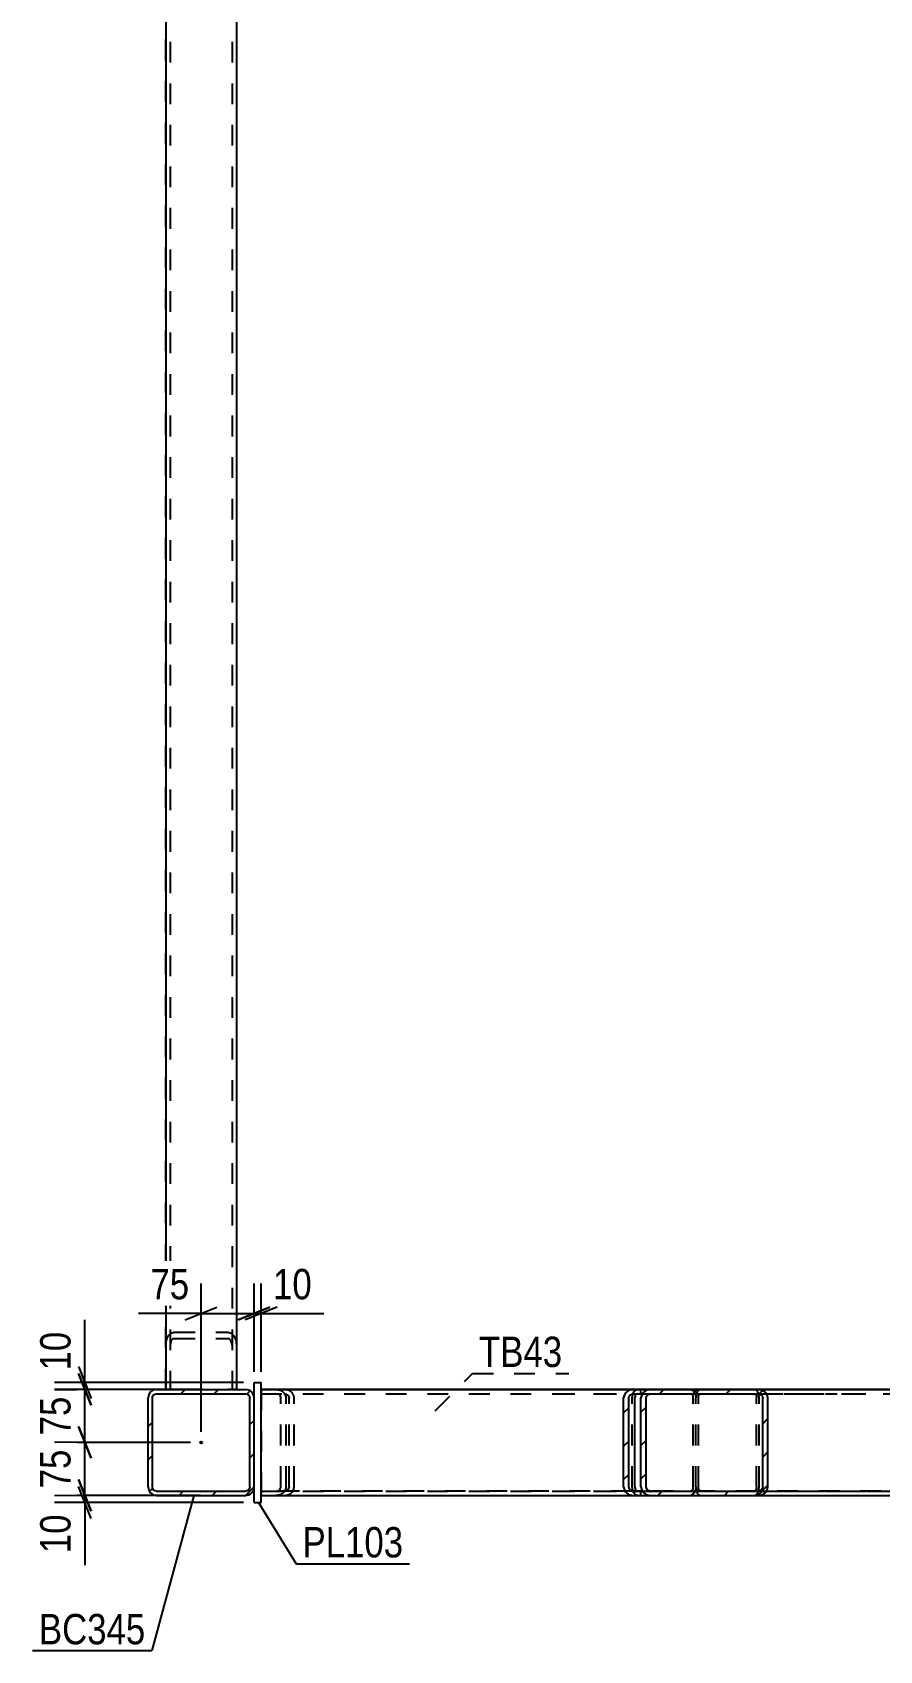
# Model space of a CAD drawing. Header units: millimetres. Extents: x -834 to 355, y -855 to -14.
# Drawn here: x 102 to 181.9, y -472.6 to -319.9 of the extents above; entities that cross this region are included whole.
import ezdxf

# ---------------------------------------------------------------- set-up
doc = ezdxf.new("R2010")
doc.units = ezdxf.units.MM
doc.linetypes.add('DXK_LINE_DOT2', pattern=[3.9198, 1.9599, -1.9599])
doc.linetypes.add('DXK_LINE_DOT3', pattern=[5.9187, 2.979, -0.9799, 0.9799, -0.9799])
doc.styles.add('Arial Narrow', font='ARIALN.TTF', dxfattribs={"height": 0.2})

# ---------------------------------------------------------------- blocks, each defined once
blk = doc.blocks.new('Part-570384938-59816 - 59801')
at = {"color": 7, "linetype": 'DXK_LINE_DOT2'}
for p, q in [((114.99, -246.34), (114.99, -448)), ((120.85, -246.34), (120.85, -448)), ((114.82, -442.95), (115.08, -442.68)), ((115.08, -442.68), (115.39, -442.58)), ((115.39, -442.58), (120.45, -442.58)), ((120.45, -442.58), (120.76, -442.68)), ((120.76, -442.68), (121.02, -442.95)), ((114.59, -443.82), (114.65, -443.35)), ((114.65, -443.35), (114.82, -442.95)), ((115.02, -443.59), (114.99, -443.82)), ((115.1, -443.39), (115.02, -443.59)), ((115.23, -443.25), (115.1, -443.39)), ((115.39, -443.2), (115.23, -443.25)), ((115.39, -443.2), (120.45, -443.2)), ((120.61, -443.25), (120.45, -443.2)), ((120.74, -443.39), (120.61, -443.25)), ((120.82, -443.59), (120.74, -443.39)), ((120.85, -443.82), (120.82, -443.59)), ((121.02, -442.95), (121.19, -443.35)), ((121.19, -443.35), (121.25, -443.82)), ((114.59, -448), (114.59, -448)), ((114.59, -448), (114.99, -448)), ((114.99, -448), (115.02, -448)), ((115.02, -448), (115.1, -448)), ((115.1, -448), (115.23, -448)), ((115.23, -448), (115.39, -448)), ((115.39, -448), (120.45, -448)), ((120.45, -448), (120.61, -448)), ((120.61, -448), (120.74, -448)), ((120.74, -448), (120.76, -448)), ((120.76, -448), (120.82, -448)), ((120.82, -448), (120.85, -448)), ((120.85, -448), (121.25, -448))]:
    blk.add_line(p, q, dxfattribs=at)
at = {"color": 2, "linetype": 'Continuous'}
for p, q in [((114.59, -270.57), (114.59, -448)), ((121.25, -270.57), (121.25, -448)), ((114.65, -448), (114.59, -448)), ((114.82, -448), (114.65, -448)), ((115.08, -448), (114.82, -448)), ((115.39, -448), (115.08, -448)), ((115.39, -448), (120.45, -448)), ((120.76, -448), (120.45, -448)), ((121.02, -448), (120.76, -448)), ((121.19, -448), (121.02, -448)), ((121.25, -448), (121.19, -448))]:
    blk.add_line(p, q, dxfattribs=at)
blk = doc.blocks.new('Part-570384938-59848 - 59801')
at = {"color": 7, "linetype": 'DXK_LINE_DOT2'}
for p, q in [((205.59, -448), (151.23, -448)), ((151.23, -448.4), (205.59, -448.4)), ((161.28, -448), (203.43, -448)), ((202.51, -448.64), (202.47, -448.8)), ((202.47, -457.2), (202.47, -448.8)), ((202.54, -448.5), (202.51, -448.64)), ((202.95, -448.8), (202.98, -448.65)), ((202.95, -457.2), (202.95, -448.8)), ((202.98, -448.65), (203.09, -448.52)), ((203.43, -448), (203.06, -448.06)), ((203.09, -448.52), (203.24, -448.43)), ((203.24, -448.43), (203.43, -448.4)), ((205.59, -458), (205.59, -448)), ((151.23, -457.6), (205.59, -457.6)), ((151.23, -458), (203.43, -458)), ((202.47, -457.2), (202.51, -457.36)), ((202.51, -457.36), (202.54, -457.51)), ((202.98, -457.36), (202.95, -457.2)), ((203.09, -457.49), (202.98, -457.36)), ((203.06, -457.94), (203.43, -458)), ((203.24, -457.57), (203.09, -457.49)), ((203.43, -457.6), (203.24, -457.57)), ((203.43, -458), (205.59, -458))]:
    blk.add_line(p, q, dxfattribs=at)
for centre, start, end in [((203.33, -448.92), 107.7012, 152.0537), ((203.33, -457.09), 207.9463, 252.2988)]:
    blk.add_arc(centre, 0.895, start, end, dxfattribs=at)
blk = doc.blocks.new('Part-570384938-59817 - 59801')
at = {"color": 7, "linetype": 'DXK_LINE_DOT2'}
for p, q in [((114.59, -448), (114.59, -246.34)), ((114.99, -246.34), (114.99, -448)), ((120.85, -246.34), (120.85, -448)), ((121.25, -246.34), (121.25, -448)), ((114.59, -448), (114.59, -447.99)), ((114.59, -447.99), (114.65, -447.99)), ((114.65, -448), (114.59, -448)), ((114.65, -447.99), (114.82, -447.99)), ((114.82, -448), (114.65, -448)), ((114.82, -447.99), (115.08, -447.99)), ((115.08, -448), (114.82, -448)), ((114.99, -448), (114.99, -447.99)), ((115.02, -447.99), (114.99, -447.99)), ((114.99, -448), (115.02, -448)), ((115.1, -447.99), (115.02, -447.99)), ((115.02, -448), (115.1, -448)), ((115.08, -447.99), (115.39, -447.99)), ((115.39, -448), (115.08, -448)), ((115.23, -447.99), (115.1, -447.99)), ((115.1, -448), (115.23, -448)), ((115.39, -447.99), (115.23, -447.99)), ((115.23, -448), (115.39, -448)), ((115.39, -447.99), (120.45, -447.99)), ((115.39, -447.99), (120.45, -447.99)), ((115.39, -448), (120.45, -448)), ((115.39, -448), (120.45, -448)), ((120.61, -447.99), (120.45, -447.99)), ((120.45, -447.99), (120.76, -447.99)), ((120.45, -448), (120.61, -448)), ((120.76, -448), (120.45, -448)), ((120.74, -447.99), (120.61, -447.99)), ((120.61, -448), (120.74, -448)), ((120.82, -447.99), (120.74, -447.99)), ((120.74, -448), (120.82, -448)), ((120.76, -447.99), (121.02, -447.99)), ((121.02, -448), (120.76, -448)), ((120.85, -447.99), (120.82, -447.99)), ((120.82, -448), (120.85, -448)), ((120.85, -448), (120.85, -447.99)), ((121.02, -447.99), (121.19, -447.99)), ((121.19, -448), (121.02, -448)), ((121.19, -447.99), (121.25, -447.99)), ((121.25, -448), (121.19, -448)), ((121.25, -448), (121.25, -447.99))]:
    blk.add_line(p, q, dxfattribs=at)
blk = doc.blocks.new('Part-570384938-59846 - 59801')
at = {"linetype": 'Continuous'}
h = blk.add_hatch(dxfattribs=at)
h.set_pattern_fill('', scale=0.7, style=0, pattern_type=0)
h.set_pattern_definition([(45, (170.4308, -458.0025), (-1.57154, 1.57154), [])])
h.paths.add_polyline_path([(160.38, -458), (170.43, -458), (170.8, -457.94), (171.11, -457.77), (171.32, -457.51), (171.39, -457.2), (171.39, -448.8), (171.32, -448.5), (171.11, -448.24), (170.8, -448.06), (170.43, -448), (160.38, -448), (160.01, -448.06), (159.7, -448.24), (159.49, -448.5), (159.42, -448.8), (159.42, -457.2), (159.49, -457.51), (159.7, -457.77), (160.01, -457.94)])
h.paths.add_polyline_path([(159.93, -457.36), (159.9, -457.2), (159.9, -448.8), (159.93, -448.65), (160.04, -448.52), (160.19, -448.43), (160.38, -448.4), (170.43, -448.4), (170.61, -448.43), (170.77, -448.52), (170.87, -448.65), (170.91, -448.8), (170.91, -457.2), (170.87, -457.36), (170.77, -457.49), (170.61, -457.57), (170.43, -457.6), (160.38, -457.6), (160.19, -457.57), (160.04, -457.49)])
at = {"color": 2, "linetype": 'Continuous'}
for p, q in [((123.59, -448), (158.74, -448)), ((159.42, -448), (160.38, -448)), ((159.49, -448.5), (159.42, -448.8)), ((159.42, -457.2), (159.42, -448.8)), ((159.9, -448.8), (159.93, -448.65)), ((159.9, -457.2), (159.9, -448.8)), ((159.93, -448.65), (160.04, -448.52)), ((160.38, -448), (160.01, -448.06)), ((160.04, -448.52), (160.19, -448.43)), ((160.19, -448.43), (160.38, -448.4)), ((160.38, -448), (170.43, -448)), ((160.38, -448.4), (170.43, -448.4)), ((170.8, -448.06), (170.43, -448)), ((170.43, -448.4), (170.61, -448.43)), ((170.61, -448.43), (170.77, -448.52)), ((170.77, -448.52), (170.87, -448.65)), ((170.87, -448.65), (170.91, -448.8)), ((170.91, -457.2), (170.91, -448.8)), ((171.39, -448.8), (171.32, -448.5)), ((171.39, -457.2), (171.39, -448.8)), ((123.59, -458), (158.74, -458)), ((159.42, -457.2), (159.49, -457.51)), ((159.42, -458), (160.38, -458)), ((159.93, -457.36), (159.9, -457.2)), ((160.04, -457.49), (159.93, -457.36)), ((160.01, -457.94), (160.38, -458)), ((160.19, -457.57), (160.04, -457.49)), ((160.38, -457.6), (160.19, -457.57)), ((160.38, -457.6), (170.43, -457.6)), ((160.38, -458), (170.43, -458)), ((170.61, -457.57), (170.43, -457.6)), ((170.43, -458), (170.8, -457.94)), ((170.77, -457.49), (170.61, -457.57)), ((170.87, -457.36), (170.77, -457.49)), ((170.91, -457.2), (170.87, -457.36)), ((171.32, -457.51), (171.39, -457.2))]:
    blk.add_line(p, q, dxfattribs=at)
at = {"color": 7, "linetype": 'DXK_LINE_DOT2'}
for p, q in [((123.59, -458), (123.59, -448)), ((123.59, -448.4), (170.43, -448.4)), ((124.97, -448), (125.34, -448.06)), ((125.15, -448.43), (124.97, -448.4)), ((125.31, -448.52), (125.15, -448.43)), ((125.41, -448.65), (125.31, -448.52)), ((125.45, -448.8), (125.41, -448.65)), ((125.45, -457.2), (125.45, -448.8)), ((125.86, -448.5), (125.93, -448.8)), ((125.93, -457.2), (125.93, -448.8)), ((158.74, -448), (159.42, -448)), ((160.38, -448), (170.43, -448)), ((123.59, -457.6), (170.43, -457.6)), ((124.97, -457.6), (125.15, -457.57)), ((125.34, -457.94), (124.97, -458)), ((125.15, -457.57), (125.31, -457.49)), ((125.31, -457.49), (125.41, -457.36)), ((125.41, -457.36), (125.45, -457.2)), ((125.93, -457.2), (125.86, -457.51)), ((158.74, -458), (159.42, -458)), ((160.38, -458), (160.38, -458)), ((160.38, -458), (170.43, -458))]:
    blk.add_line(p, q, dxfattribs=at)
for centre, start, end in [((125.07, -448.92), 27.9463, 72.2988), ((125.07, -457.09), 287.7012, 332.0537)]:
    blk.add_arc(centre, 0.895, start, end, dxfattribs=at)
at = {"color": 2, "linetype": 'Continuous'}
for centre, start, end in [((160.28, -448.92), 107.7012, 152.0537), ((170.53, -448.92), 27.9463, 72.2988), ((160.28, -457.09), 207.9463, 252.2988), ((170.53, -457.09), 287.7012, 332.0537)]:
    blk.add_arc(centre, 0.895, start, end, dxfattribs=at)
blk = doc.blocks.new('Part-570384938-59847 - 59801')
at = {"linetype": 'Continuous'}
h = blk.add_hatch(dxfattribs=at)
h.set_pattern_fill('', scale=0.7, style=0, pattern_type=0)
h.set_pattern_definition([(45, (159.419, -458.0025), (-1.57154, 1.57154), [])])
h.paths.add_polyline_path([(158.74, -458), (159.42, -458), (159.42, -457.6), (158.74, -457.6), (158.56, -457.57), (158.4, -457.49), (158.3, -457.36), (158.26, -457.2), (158.26, -448.8), (158.3, -448.65), (158.4, -448.52), (158.56, -448.43), (158.74, -448.4), (159.42, -448.4), (159.42, -448), (158.74, -448), (158.37, -448.06), (158.06, -448.24), (157.86, -448.5), (157.78, -448.8), (157.78, -457.2), (157.86, -457.51), (158.06, -457.77), (158.37, -457.94)])
at = {"color": 2, "linetype": 'Continuous'}
for p, q in [((157.86, -448.5), (157.78, -448.8)), ((157.78, -457.2), (157.78, -448.8)), ((158.26, -448.8), (158.3, -448.65)), ((158.26, -457.2), (158.26, -448.8)), ((158.3, -448.65), (158.4, -448.52)), ((158.74, -448), (158.37, -448.06)), ((158.4, -448.52), (158.56, -448.43)), ((158.56, -448.43), (158.74, -448.4)), ((158.74, -448), (159.42, -448)), ((158.74, -448.4), (159.42, -448.4)), ((158.86, -448.65), (158.84, -448.8)), ((158.84, -457.2), (158.84, -448.8)), ((158.91, -448.52), (158.86, -448.65)), ((158.99, -448.43), (158.91, -448.52)), ((159.08, -448.4), (158.99, -448.43)), ((159.42, -448.4), (159.42, -448)), ((157.78, -457.2), (157.86, -457.51)), ((158.3, -457.36), (158.26, -457.2)), ((158.4, -457.49), (158.3, -457.36)), ((158.37, -457.94), (158.74, -458)), ((158.56, -457.57), (158.4, -457.49)), ((158.74, -457.6), (158.56, -457.57)), ((159.42, -457.6), (158.74, -457.6)), ((158.74, -458), (159.42, -458)), ((158.84, -457.2), (158.86, -457.36)), ((158.86, -457.36), (158.91, -457.49)), ((158.91, -457.49), (158.99, -457.57)), ((158.99, -457.57), (159.08, -457.6)), ((159.42, -458), (159.42, -457.6))]:
    blk.add_line(p, q, dxfattribs=at)
at = {"color": 7, "linetype": 'DXK_LINE_DOT2'}
for p, q in [((158.6, -448.8), (158.64, -448.5)), ((158.6, -457.2), (158.6, -448.8)), ((158.64, -448.5), (158.74, -448.24)), ((158.74, -448), (159.42, -448)), ((158.74, -448.24), (158.9, -448.06)), ((158.74, -448.4), (159.42, -448.4)), ((158.9, -448.06), (159.08, -448)), ((158.64, -457.51), (158.6, -457.2)), ((158.74, -457.77), (158.64, -457.51)), ((158.74, -457.6), (159.42, -457.6)), ((158.9, -457.94), (158.74, -457.77)), ((158.74, -458), (159.42, -458)), ((159.08, -458), (158.9, -457.94))]:
    blk.add_line(p, q, dxfattribs=at)
at = {"color": 2, "linetype": 'Continuous'}
for centre, start, end in [((158.65, -448.92), 107.7012, 152.0537), ((158.65, -457.09), 207.9463, 252.2988)]:
    blk.add_arc(centre, 0.895, start, end, dxfattribs=at)
blk = doc.blocks.new('Part-570384938-59849 - 59801')
at = {"color": 7, "linetype": 'DXK_LINE_DOT2'}
for p, q in [((164.11, -448), (123.59, -448)), ((123.59, -448), (123.59, -458)), ((123.59, -448.4), (164.11, -448.4)), ((126.11, -448.06), (125.75, -448)), ((125.75, -448.4), (125.93, -448.43)), ((125.93, -448.43), (126.08, -448.52)), ((126.08, -448.52), (126.19, -448.65)), ((126.19, -448.65), (126.22, -448.8)), ((126.22, -457.2), (126.22, -448.8)), ((126.67, -448.64), (126.63, -448.5)), ((126.7, -448.8), (126.67, -448.64)), ((126.7, -457.2), (126.7, -448.8)), ((158.6, -448.8), (158.64, -448.5)), ((158.6, -457.2), (158.6, -448.8)), ((158.64, -448.5), (158.74, -448.24)), ((158.74, -448.24), (158.9, -448.06)), ((158.86, -448.65), (158.84, -448.8)), ((158.84, -457.2), (158.84, -448.8)), ((158.91, -448.52), (158.86, -448.65)), ((158.9, -448.06), (159.08, -448)), ((158.99, -448.43), (158.91, -448.52)), ((159.08, -448.4), (158.99, -448.43)), ((159.08, -448), (164.11, -448)), ((159.08, -448.4), (164.11, -448.4)), ((164.11, -448), (164.29, -448.06)), ((164.2, -448.43), (164.11, -448.4)), ((164.28, -448.52), (164.2, -448.43)), ((164.33, -448.65), (164.28, -448.52)), ((164.29, -448.06), (164.45, -448.24)), ((164.35, -448.8), (164.33, -448.65)), ((164.35, -457.2), (164.35, -448.8)), ((164.45, -448.24), (164.55, -448.5)), ((164.55, -448.5), (164.59, -448.8)), ((164.59, -457.2), (164.59, -448.8)), ((123.59, -457.6), (164.11, -457.6)), ((123.59, -458), (160.38, -458)), ((125.93, -457.57), (125.75, -457.6)), ((125.75, -458), (126.11, -457.94)), ((126.08, -457.49), (125.93, -457.57)), ((126.19, -457.36), (126.08, -457.49)), ((126.22, -457.2), (126.19, -457.36)), ((126.63, -457.51), (126.7, -457.2)), ((158.64, -457.51), (158.6, -457.2)), ((158.74, -457.77), (158.64, -457.51)), ((158.9, -457.94), (158.74, -457.77)), ((158.74, -458), (164.11, -458)), ((158.84, -457.2), (158.86, -457.36)), ((158.86, -457.36), (158.91, -457.49)), ((159.08, -458), (158.9, -457.94)), ((158.91, -457.49), (158.99, -457.57)), ((158.99, -457.57), (159.08, -457.6)), ((159.08, -457.6), (164.11, -457.6)), ((164.11, -457.6), (164.2, -457.57)), ((164.29, -457.94), (164.11, -458)), ((164.2, -457.57), (164.28, -457.49)), ((164.28, -457.49), (164.33, -457.36)), ((164.45, -457.77), (164.29, -457.94)), ((164.33, -457.36), (164.35, -457.2)), ((164.55, -457.51), (164.45, -457.77)), ((164.59, -457.2), (164.55, -457.51))]:
    blk.add_line(p, q, dxfattribs=at)
for centre, start, end in [((125.84, -448.92), 27.9463, 72.2988), ((125.84, -457.09), 287.7012, 332.0537)]:
    blk.add_arc(centre, 0.895, start, end, dxfattribs=at)
blk = doc.blocks.new('Part-570384938-59852 - 59801')
at = {"color": 2, "linetype": 'Continuous'}
blk.add_line((205.59, -448), (123.59, -448), dxfattribs=at)
at = {"color": 7, "linetype": 'DXK_LINE_DOT2'}
for p, q in [((123.59, -448), (123.59, -458)), ((123.59, -448.4), (205.59, -448.4)), ((205.59, -458), (205.59, -448)), ((205.59, -457.6), (123.59, -457.6)), ((123.59, -458), (205.59, -458))]:
    blk.add_line(p, q, dxfattribs=at)
blk = doc.blocks.new('Part-570384938-59904 - 59801')
at = {"color": 7, "linetype": 'DXK_LINE_DOT2'}
for p, q in [((164.62, -448.5), (164.59, -448.8)), ((164.59, -457.2), (164.59, -448.8)), ((164.73, -448.24), (164.62, -448.5)), ((164.88, -448.06), (164.73, -448.24)), ((164.83, -448.8), (164.84, -448.65)), ((164.83, -457.2), (164.83, -448.8)), ((164.84, -448.65), (164.9, -448.52)), ((165.06, -448), (164.88, -448.06)), ((164.9, -448.52), (164.97, -448.43)), ((164.97, -448.43), (165.06, -448.4)), ((165.06, -448), (177.94, -448)), ((165.06, -448.4), (177.94, -448.4)), ((170.28, -448.06), (170.09, -448)), ((170.09, -448.4), (170.18, -448.43)), ((170.18, -448.43), (170.26, -448.52)), ((170.26, -448.52), (170.31, -448.65)), ((170.43, -448.24), (170.28, -448.06)), ((170.31, -448.65), (170.33, -448.8)), ((170.33, -457.2), (170.33, -448.8)), ((170.53, -448.5), (170.43, -448.24)), ((170.57, -448.8), (170.53, -448.5)), ((170.57, -457.2), (170.57, -448.8)), ((164.59, -457.2), (164.62, -457.51)), ((164.62, -457.51), (164.73, -457.77)), ((164.73, -457.77), (164.88, -457.94)), ((164.84, -457.36), (164.83, -457.2)), ((164.9, -457.49), (164.84, -457.36)), ((164.88, -457.94), (165.06, -458)), ((164.97, -457.57), (164.9, -457.49)), ((165.06, -457.6), (164.97, -457.57)), ((165.06, -457.6), (177.94, -457.6)), ((165.06, -458), (177.94, -458)), ((170.18, -457.57), (170.09, -457.6)), ((170.09, -458), (170.28, -457.94)), ((170.26, -457.49), (170.18, -457.57)), ((170.31, -457.36), (170.26, -457.49)), ((170.28, -457.94), (170.43, -457.77)), ((170.33, -457.2), (170.31, -457.36)), ((170.43, -457.77), (170.53, -457.51)), ((170.53, -457.51), (170.57, -457.2))]:
    blk.add_line(p, q, dxfattribs=at)
blk = doc.blocks.new('Part-570384938-59865 - 59801')
at = {"linetype": 'Continuous'}
h = blk.add_hatch(dxfattribs=at)
h.set_pattern_fill('', scale=0.7, style=0, pattern_type=0)
h.set_pattern_definition([(45, (122.1207, -458.0023), (-1.57154, 1.57154), [])])
h.paths.add_polyline_path([(113.72, -458), (122.12, -458), (122.43, -457.94), (122.69, -457.77), (122.86, -457.51), (122.92, -457.2), (122.92, -448.8), (122.86, -448.5), (122.69, -448.24), (122.43, -448.06), (122.12, -448), (113.72, -448), (113.41, -448.06), (113.15, -448.24), (112.98, -448.5), (112.92, -448.8), (112.92, -457.2), (112.98, -457.51), (113.15, -457.77), (113.41, -457.94)])
h.paths.add_polyline_path([(113.35, -457.36), (113.32, -457.2), (113.32, -448.8), (113.35, -448.65), (113.44, -448.52), (113.57, -448.43), (113.72, -448.4), (122.12, -448.4), (122.27, -448.43), (122.4, -448.52), (122.49, -448.65), (122.52, -448.8), (122.52, -457.2), (122.49, -457.36), (122.4, -457.49), (122.27, -457.57), (122.12, -457.6), (113.72, -457.6), (113.57, -457.57), (113.44, -457.49)])
blk.add_hatch(color=30, dxfattribs=at).paths.add_polyline_path([(117.92, -453.1, -1), (117.92, -452.9, -1)])
at = {"color": 2, "linetype": 'Continuous'}
for p, q in [((112.98, -448.5), (112.92, -448.8)), ((112.92, -448.8), (112.92, -448.8)), ((112.92, -457.2), (112.92, -448.8)), ((113.32, -448.8), (113.35, -448.65)), ((113.32, -448.8), (113.32, -448.8)), ((113.32, -457.2), (113.32, -448.8)), ((113.35, -448.65), (113.44, -448.52)), ((113.72, -448), (113.41, -448.06)), ((113.44, -448.52), (113.57, -448.43)), ((113.57, -448.43), (113.72, -448.4)), ((113.72, -448), (113.72, -448)), ((113.72, -448), (122.12, -448)), ((113.72, -448.4), (113.72, -448.4)), ((113.72, -448.4), (122.12, -448.4)), ((122.12, -448), (122.12, -448)), ((122.43, -448.06), (122.12, -448)), ((122.12, -448.4), (122.12, -448.4)), ((122.12, -448.4), (122.27, -448.43)), ((122.27, -448.43), (122.4, -448.52)), ((122.4, -448.52), (122.49, -448.65)), ((122.49, -448.65), (122.52, -448.8)), ((122.52, -448.8), (122.52, -448.8)), ((122.52, -457.2), (122.52, -448.8)), ((122.92, -448.8), (122.86, -448.5)), ((122.92, -448.8), (122.92, -448.8)), ((122.92, -457.2), (122.92, -448.8)), ((112.92, -457.2), (112.92, -457.2)), ((112.92, -457.2), (112.98, -457.51)), ((113.32, -457.2), (113.32, -457.2)), ((113.35, -457.36), (113.32, -457.2)), ((113.44, -457.49), (113.35, -457.36)), ((113.41, -457.94), (113.72, -458)), ((113.57, -457.57), (113.44, -457.49)), ((113.72, -457.6), (113.57, -457.57)), ((113.72, -457.6), (113.72, -457.6)), ((113.72, -457.6), (122.12, -457.6)), ((113.72, -458), (113.72, -458)), ((113.72, -458), (122.12, -458)), ((122.27, -457.57), (122.12, -457.6)), ((122.12, -457.6), (122.12, -457.6)), ((122.12, -458), (122.43, -457.94)), ((122.12, -458), (122.12, -458)), ((122.4, -457.49), (122.27, -457.57)), ((122.49, -457.36), (122.4, -457.49)), ((122.52, -457.2), (122.49, -457.36)), ((122.52, -457.2), (122.52, -457.2)), ((122.86, -457.51), (122.92, -457.2)), ((122.92, -457.2), (122.92, -457.2))]:
    blk.add_line(p, q, dxfattribs=at)
at = {"color": 30, "linetype": 'DXK_LINE_DOT3'}
blk.add_line((117.92, -453), (117.92, -453), dxfattribs=at)
at = {"color": 30, "linetype": 'Continuous'}
blk.add_circle((117.92, -453), 0.1, dxfattribs=at)
at = {"color": 2, "linetype": 'Continuous'}
for centre, start, end in [((113.72, -448.8), 112.5, 157.5), ((122.12, -448.8), 22.5, 67.5), ((113.72, -457.2), 202.5, 247.5), ((122.12, -457.2), 292.5, 337.5)]:
    blk.add_arc(centre, 0.8, start, end, dxfattribs=at)
blk = doc.blocks.new('Part-570384938-59903 - 59801')
at = {"color": 7, "linetype": 'DXK_LINE_DOT2'}
for p, q in [((164.62, -448.5), (164.59, -448.8)), ((164.59, -457.2), (164.59, -448.8)), ((164.73, -448.24), (164.62, -448.5)), ((164.88, -448.06), (164.73, -448.24)), ((164.83, -448.8), (164.84, -448.65)), ((164.83, -457.2), (164.83, -448.8)), ((164.84, -448.65), (164.9, -448.52)), ((165.06, -448), (164.88, -448.06)), ((164.9, -448.52), (164.97, -448.43)), ((164.97, -448.43), (165.06, -448.4)), ((165.06, -448), (170.43, -448)), ((165.06, -448.4), (171.24, -448.4)), ((170.28, -448.06), (170.09, -448)), ((170.09, -448.4), (170.18, -448.43)), ((170.18, -448.43), (170.26, -448.52)), ((170.26, -448.52), (170.31, -448.65)), ((170.43, -448.24), (170.28, -448.06)), ((170.31, -448.65), (170.33, -448.8)), ((170.33, -457.2), (170.33, -448.8)), ((170.53, -448.5), (170.43, -448.24)), ((170.5, -448.4), (205.59, -448.4)), ((170.57, -448.8), (170.53, -448.5)), ((170.57, -457.2), (170.57, -448.8)), ((203.24, -448.8), (203.32, -448.5)), ((203.24, -457.2), (203.24, -448.8)), ((203.76, -448.65), (203.72, -448.8)), ((203.72, -457.2), (203.72, -448.8)), ((203.86, -448.52), (203.76, -448.65)), ((203.83, -448.06), (204.2, -448)), ((204.02, -448.43), (203.86, -448.52)), ((204.2, -448.4), (204.02, -448.43)), ((205.59, -458), (205.59, -448)), ((164.59, -457.2), (164.62, -457.51)), ((164.62, -457.51), (164.73, -457.77)), ((164.73, -457.77), (164.88, -457.94)), ((164.84, -457.36), (164.83, -457.2)), ((164.9, -457.49), (164.84, -457.36)), ((164.88, -457.94), (165.06, -458)), ((164.97, -457.57), (164.9, -457.49)), ((165.06, -457.6), (164.97, -457.57)), ((165.06, -457.6), (205.59, -457.6)), ((165.06, -458), (170.43, -458)), ((170.18, -457.57), (170.09, -457.6)), ((170.09, -458), (170.28, -457.94)), ((170.26, -457.49), (170.18, -457.57)), ((170.31, -457.36), (170.26, -457.49)), ((170.28, -457.94), (170.43, -457.77)), ((170.33, -457.2), (170.31, -457.36)), ((170.43, -457.77), (170.53, -457.51)), ((170.53, -457.51), (170.57, -457.2)), ((203.32, -457.51), (203.24, -457.2)), ((203.72, -457.2), (203.76, -457.36)), ((203.76, -457.36), (203.86, -457.49)), ((204.2, -458), (203.83, -457.94)), ((203.86, -457.49), (203.9, -457.51)), ((203.9, -457.51), (204.02, -457.57)), ((204.02, -457.57), (204.2, -457.6))]:
    blk.add_line(p, q, dxfattribs=at)
at = {"color": 2, "linetype": 'Continuous'}
for p, q in [((170.43, -448), (205.59, -448)), ((170.43, -458), (205.59, -458))]:
    blk.add_line(p, q, dxfattribs=at)
at = {"color": 7, "linetype": 'DXK_LINE_DOT2'}
for centre, start, end in [((204.11, -448.92), 107.7012, 152.0537), ((204.11, -457.09), 207.9463, 252.2988)]:
    blk.add_arc(centre, 0.895, start, end, dxfattribs=at)
blk = doc.blocks.new('Part-570384938-59919 - 59801')
at = {"color": 2, "linetype": 'Continuous'}
for p, q in [((122.92, -447.34), (123.59, -447.34)), ((122.92, -448.8), (122.92, -447.34)), ((123.59, -458.67), (123.59, -447.34)), ((122.92, -458.67), (122.92, -457.2)), ((122.92, -458.67), (123.59, -458.67))]:
    blk.add_line(p, q, dxfattribs=at)
at = {"color": 7, "linetype": 'DXK_LINE_DOT2'}
for p, q in [((122.92, -447.34), (123.59, -447.34)), ((122.92, -457.2), (122.92, -448.8)), ((122.92, -458.67), (123.59, -458.67))]:
    blk.add_line(p, q, dxfattribs=at)
blk = doc.blocks.new('StraightDimension-570384938-60969 - 59801')
at = {"color": 7, "linetype": 'Continuous'}
for p, q in [((117.92, -452), (117.92, -437.99)), ((122.92, -446.34), (122.92, -437.99)), ((116.42, -441.44), (119.42, -440.24)), ((117.92, -440.84), (122.92, -440.84)), ((124.42, -440.24), (121.42, -441.44))]:
    blk.add_line(p, q, dxfattribs=at)
at = {"color": 0}
blk.add_wipeout([(117.4, -440.09), (117.4, -435.89), (112.54, -435.89), (112.54, -440.09)], dxfattribs=at)
at = {"color": 7, "linetype": 'Continuous'}
blk.add_line((117.92, -440.84), (112.01, -440.84), dxfattribs=at)
blk.add_line((117.92, -440.84), (112.01, -440.84), dxfattribs=at)
at = {"color": 3, "style": 'Arial Narrow'}
blk.add_text('75', height=2.863, dxfattribs=at).set_placement((113.14, -439.49))
blk = doc.blocks.new('StraightDimension-570384938-60906 - 59801')
at = {"color": 7, "linetype": 'Continuous'}
for p, q in [((106.35, -446.49), (107.55, -449.49)), ((118.07, -447.99), (104.1, -447.99)), ((106.95, -453), (106.95, -447.99)), ((107.55, -454.5), (106.35, -451.5)), ((116.92, -453), (104.1, -453))]:
    blk.add_line(p, q, dxfattribs=at)
at = {"color": 0}
blk.add_wipeout([(106.2, -448.07), (102, -448.07), (102, -452.93), (106.2, -452.93)], dxfattribs=at)
at = {"color": 3, "style": 'Arial Narrow'}
blk.add_text('75', height=2.863, rotation=90.0002, dxfattribs=at).set_placement((105.6, -452.33))
blk = doc.blocks.new('StraightDimension-570384938-60908 - 59801')
at = {"color": 7, "linetype": 'Continuous'}
for p, q in [((106.35, -456.5), (107.55, -459.5)), ((117.86, -458), (104.1, -458)), ((107.55, -460.17), (106.35, -457.17)), ((106.95, -458.67), (106.95, -458)), ((121.92, -458.67), (104.1, -458.67))]:
    blk.add_line(p, q, dxfattribs=at)
at = {"color": 0}
blk.add_wipeout([(106.2, -459.19), (102, -459.19), (102, -464.05), (106.2, -464.05)], dxfattribs=at)
at = {"color": 7, "linetype": 'Continuous'}
blk.add_line((106.95, -458.67), (106.95, -464.58), dxfattribs=at)
blk.add_line((106.95, -458.67), (106.95, -464.58), dxfattribs=at)
at = {"color": 3, "style": 'Arial Narrow'}
blk.add_text('10', height=2.863, rotation=90.0002, dxfattribs=at).set_placement((105.6, -463.45))
blk = doc.blocks.new('StraightDimension-570384938-60905 - 59801')
at = {"color": 7, "linetype": 'Continuous'}
for p, q in [((106.35, -445.84), (107.55, -448.84)), ((121.92, -447.34), (104.1, -447.34)), ((107.55, -449.49), (106.35, -446.49)), ((106.95, -447.99), (106.95, -447.34)), ((118.07, -447.99), (104.1, -447.99))]:
    blk.add_line(p, q, dxfattribs=at)
at = {"color": 0}
blk.add_wipeout([(106.2, -441.96), (102, -441.96), (102, -446.81), (106.2, -446.81)], dxfattribs=at)
at = {"color": 7, "linetype": 'Continuous'}
blk.add_line((106.95, -447.34), (106.95, -441.43), dxfattribs=at)
blk.add_line((106.95, -447.34), (106.95, -441.43), dxfattribs=at)
at = {"color": 3, "style": 'Arial Narrow'}
blk.add_text('10', height=2.863, rotation=90.0002, dxfattribs=at).set_placement((105.6, -446.21))
blk = doc.blocks.new('StraightDimension-570384938-60907 - 59801')
at = {"color": 7, "linetype": 'Continuous'}
for p, q in [((106.35, -451.5), (107.55, -454.5)), ((116.92, -453), (104.1, -453)), ((106.95, -458), (106.95, -453)), ((107.55, -459.5), (106.35, -456.5)), ((117.86, -458), (104.1, -458))]:
    blk.add_line(p, q, dxfattribs=at)
at = {"color": 0}
blk.add_wipeout([(106.2, -453.07), (102, -453.07), (102, -457.93), (106.2, -457.93)], dxfattribs=at)
at = {"color": 3, "style": 'Arial Narrow'}
blk.add_text('75', height=2.863, rotation=90.0002, dxfattribs=at).set_placement((105.6, -457.33))
blk = doc.blocks.new('StraightDimension-570384938-60968 - 59801')
at = {"color": 7, "linetype": 'Continuous'}
for p, q in [((122.92, -446.34), (122.92, -437.99)), ((123.59, -446.34), (123.59, -437.99)), ((121.42, -441.44), (124.42, -440.24)), ((125.09, -440.24), (122.09, -441.44)), ((122.92, -440.84), (123.59, -440.84))]:
    blk.add_line(p, q, dxfattribs=at)
at = {"color": 0}
blk.add_wipeout([(128.97, -440.09), (128.97, -435.89), (124.11, -435.89), (124.11, -440.09)], dxfattribs=at)
at = {"color": 7, "linetype": 'Continuous'}
blk.add_line((123.59, -440.84), (129.49, -440.84), dxfattribs=at)
blk.add_line((123.59, -440.84), (129.49, -440.84), dxfattribs=at)
at = {"color": 3, "style": 'Arial Narrow'}
blk.add_text('10', height=2.863, dxfattribs=at).set_placement((124.71, -439.49))
blk = doc.blocks.new('Mark-570384938-60541 - 59801')
at = {"color": 0}
blk.add_wipeout([(152, -445.88), (152, -442.88), (144.14, -442.88), (144.14, -445.88)], dxfattribs=at)
blk.add_wipeout([(152, -445.88), (152, -442.88), (144.14, -442.88), (144.14, -445.88)], dxfattribs=at)
at = {"color": 30, "linetype": 'DXK_LINE_DOT2'}
for p, q in [((140.01, -450.02), (143.54, -446.48)), ((143.54, -446.48), (152.6, -446.48))]:
    blk.add_line(p, q, dxfattribs=at)
at = {"color": 3, "style": 'Arial Narrow'}
blk.add_text('TB43', height=2.863, dxfattribs=at).set_placement((144.14, -445.88))
blk = doc.blocks.new('Mark-570384938-60544 - 59801')
at = {"color": 0}
blk.add_wipeout([(112.67, -472.05), (112.67, -469.05), (102.62, -469.05), (102.62, -472.05)], dxfattribs=at)
blk.add_wipeout([(112.67, -472.05), (112.67, -469.05), (102.62, -469.05), (102.62, -472.05)], dxfattribs=at)
at = {"color": 30, "linetype": 'Continuous'}
for p in [(117.25, -458), (102.02, -472.65)]:
    blk.add_line(p, (113.27, -472.65), dxfattribs=at)
at = {"color": 3, "style": 'Arial Narrow'}
blk.add_text('BC345', height=2.863, dxfattribs=at).set_placement((102.62, -472.05))
blk = doc.blocks.new('Mark-570384938-60553 - 59801')
at = {"color": 0}
blk.add_wipeout([(136.99, -463.85), (136.99, -460.85), (127.49, -460.85), (127.49, -463.85)], dxfattribs=at)
blk.add_wipeout([(136.99, -463.85), (136.99, -460.85), (127.49, -460.85), (127.49, -463.85)], dxfattribs=at)
at = {"color": 30, "linetype": 'Continuous'}
for p, q in [((123.35, -458.67), (126.89, -464.45)), ((126.89, -464.45), (137.59, -464.45))]:
    blk.add_line(p, q, dxfattribs=at)
at = {"color": 3, "style": 'Arial Narrow'}
blk.add_text('PL103', height=2.863, dxfattribs=at).set_placement((127.49, -463.85))

msp = doc.modelspace()

# ---------------------------------------------------------------- block references
for name in ['Part-570384938-59816 - 59801', 'Part-570384938-59817 - 59801', 'Part-570384938-59919 - 59801', 'Part-570384938-59865 - 59801', 'Part-570384938-59846 - 59801', 'Part-570384938-59849 - 59801', 'Part-570384938-59852 - 59801', 'Part-570384938-59848 - 59801', 'Part-570384938-59847 - 59801', 'Part-570384938-59904 - 59801', 'Part-570384938-59903 - 59801']:
    msp.add_blockref(name, (0, 0))

# ---------------------------------------------------------------- next in the draw order: block references
for name in ['StraightDimension-570384938-60969 - 59801', 'Mark-570384938-60541 - 59801', 'StraightDimension-570384938-60908 - 59801', 'Mark-570384938-60553 - 59801']:
    msp.add_blockref(name, (0, 0))

# ---------------------------------------------------------------- next in the draw order: block references
msp.add_blockref('StraightDimension-570384938-60906 - 59801', (0, 0))

# ---------------------------------------------------------------- next in the draw order: block references
for name in ['StraightDimension-570384938-60905 - 59801', 'StraightDimension-570384938-60907 - 59801']:
    msp.add_blockref(name, (0, 0))

# ---------------------------------------------------------------- next in the draw order: block references
for name in ['StraightDimension-570384938-60968 - 59801', 'Mark-570384938-60544 - 59801']:
    msp.add_blockref(name, (0, 0))

doc.saveas('drawing.dxf')
